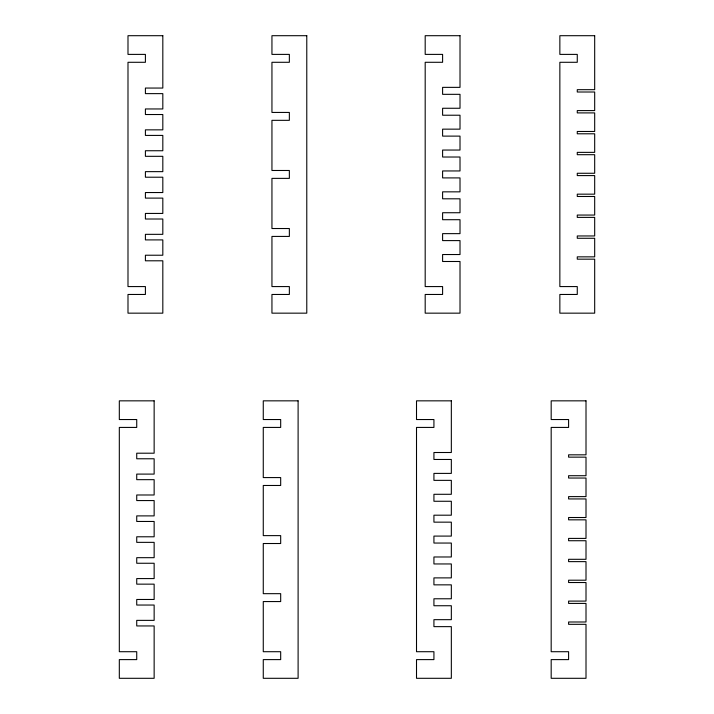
<?xml version="1.0" encoding="UTF-8"?>
<svg xmlns="http://www.w3.org/2000/svg" width="714" height="714" viewBox="0 0 714 714"><rect width="100%" height="100%" fill="white"/><g stroke="black" fill="none" stroke-linecap="round" stroke-linejoin="round"><path stroke-width="1.07" d="M162.819 35.7L127.993 35.7L127.993 54.389L145.406 54.389L145.406 62.288L127.993 62.288L127.993 286.573L145.406 286.573L145.406 294.463L127.993 294.463L127.993 313.16L162.819 313.16L162.819 260.797L145.406 260.797L145.406 255.228L162.819 255.228L162.819 239.904L145.406 239.904L145.406 234.335L162.819 234.335L162.819 219.011L145.406 219.011L145.406 213.432L162.819 213.432L162.819 198.108L145.406 198.108L145.406 192.539L162.819 192.539L162.819 177.215L145.406 177.215L145.406 171.646L162.819 171.646L162.819 156.321L145.406 156.321L145.406 150.743L162.819 150.743L162.819 135.419L145.406 135.419L145.406 129.85L162.819 129.85L162.819 114.526L145.406 114.526L145.406 108.956L162.819 108.956L162.819 93.632L145.406 93.632L145.406 88.054L162.819 88.054L162.819 35.7M306.779 35.7L271.945 35.7L271.945 54.389L289.357 54.389L289.357 62.288L271.945 62.288L271.945 112.437L289.357 112.437L289.357 120.327L271.945 120.327L271.945 170.485L289.357 170.485L289.357 178.375L271.945 178.375L271.945 228.525L289.357 228.525L289.357 236.423L271.945 236.423L271.945 286.573L289.357 286.573L289.357 294.463L271.945 294.463L271.945 313.16L306.779 313.16L306.779 35.7M460.012 35.7L425.187 35.7L425.187 54.389L442.6 54.389L442.6 62.288L425.187 62.288L425.187 286.573L442.6 286.573L442.6 294.463L425.187 294.463L425.187 313.16L460.012 313.16L460.012 261.494L442.6 261.494L442.6 254.532L460.012 254.532L460.012 240.6L442.6 240.6L442.6 233.639L460.012 233.639L460.012 219.707L442.6 219.707L442.6 212.736L460.012 212.736L460.012 198.804L442.6 198.804L442.6 191.843L460.012 191.843L460.012 177.911L442.6 177.911L442.6 170.949L460.012 170.949L460.012 157.018L442.6 157.018L442.6 150.047L460.012 150.047L460.012 136.115L442.6 136.115L442.6 129.154L460.012 129.154L460.012 115.222L442.6 115.222L442.6 108.26L460.012 108.26L460.012 94.328L442.6 94.328L442.6 87.358L460.012 87.358L460.012 35.7M594.682 35.7L559.856 35.7L559.856 54.389L577.269 54.389L577.269 62.288L559.856 62.288L559.856 286.573L577.269 286.573L577.269 294.463L559.856 294.463L559.856 313.16L594.682 313.16L594.682 259.173L577.269 259.173L577.269 256.853L594.682 256.853L594.682 238.28L577.269 238.28L577.269 235.959L594.682 235.959L594.682 217.386L577.269 217.386L577.269 215.057L594.682 215.057L594.682 196.484L577.269 196.484L577.269 194.163L594.682 194.163L594.682 175.59L577.269 175.59L577.269 173.27L594.682 173.27L594.682 154.697L577.269 154.697L577.269 152.368L594.682 152.368L594.682 133.795L577.269 133.795L577.269 131.474L594.682 131.474L594.682 112.901L577.269 112.901L577.269 110.581L594.682 110.581L594.682 92.008L577.269 92.008L577.269 89.678L594.682 89.678L594.682 35.7M154.144 400.84L119.318 400.84L119.318 419.537L136.731 419.537L136.731 427.427L119.318 427.427L119.318 651.712L136.731 651.712L136.731 659.611L119.318 659.611L119.318 678.3L154.144 678.3L154.144 625.946L136.731 625.946L136.731 620.368L154.144 620.368L154.144 605.044L136.731 605.044L136.731 599.474L154.144 599.474L154.144 584.15L136.731 584.15L136.731 578.581L154.144 578.581L154.144 563.257L136.731 563.257L136.731 557.679L154.144 557.679L154.144 542.354L136.731 542.354L136.731 536.785L154.144 536.785L154.144 521.461L136.731 521.461L136.731 515.892L154.144 515.892L154.144 500.568L136.731 500.568L136.731 494.989L154.144 494.989L154.144 479.665L136.731 479.665L136.731 474.096L154.144 474.096L154.144 458.772L136.731 458.772L136.731 453.203L154.144 453.203L154.144 400.84M298.104 400.84L263.27 400.84L263.27 419.537L280.682 419.537L280.682 427.427L263.27 427.427L263.27 477.577L280.682 477.577L280.682 485.475L263.27 485.475L263.27 535.625L280.682 535.625L280.682 543.515L263.27 543.515L263.27 593.673L280.682 593.673L280.682 601.563L263.27 601.563L263.27 651.712L280.682 651.712L280.682 659.611L263.27 659.611L263.27 678.3L298.104 678.3L298.104 400.84M451.337 400.84L416.512 400.84L416.512 419.537L433.925 419.537L433.925 427.427L416.512 427.427L416.512 651.712L433.925 651.712L433.925 659.611L416.512 659.611L416.512 678.3L451.337 678.3L451.337 626.642L433.925 626.642L433.925 619.672L451.337 619.672L451.337 605.74L433.925 605.74L433.925 598.778L451.337 598.778L451.337 584.846L433.925 584.846L433.925 577.885L451.337 577.885L451.337 563.953L433.925 563.953L433.925 556.982L451.337 556.982L451.337 543.051L433.925 543.051L433.925 536.089L451.337 536.089L451.337 522.157L433.925 522.157L433.925 515.196L451.337 515.196L451.337 501.264L433.925 501.264L433.925 494.293L451.337 494.293L451.337 480.361L433.925 480.361L433.925 473.4L451.337 473.4L451.337 459.468L433.925 459.468L433.925 452.506L451.337 452.506L451.337 400.84M586.007 400.84L551.181 400.84L551.181 419.537L568.594 419.537L568.594 427.427L551.181 427.427L551.181 651.712L568.594 651.712L568.594 659.611L551.181 659.611L551.181 678.3L586.007 678.3L586.007 624.322L568.594 624.322L568.594 621.992L586.007 621.992L586.007 603.419L568.594 603.419L568.594 601.099L586.007 601.099L586.007 582.526L568.594 582.526L568.594 580.205L586.007 580.205L586.007 561.632L568.594 561.632L568.594 559.303L586.007 559.303L586.007 540.73L568.594 540.73L568.594 538.41L586.007 538.41L586.007 519.837L568.594 519.837L568.594 517.516L586.007 517.516L586.007 498.943L568.594 498.943L568.594 496.614L586.007 496.614L586.007 478.041L568.594 478.041L568.594 475.72L586.007 475.72L586.007 457.147L568.594 457.147L568.594 454.827L586.007 454.827L586.007 400.84"/></g></svg>
